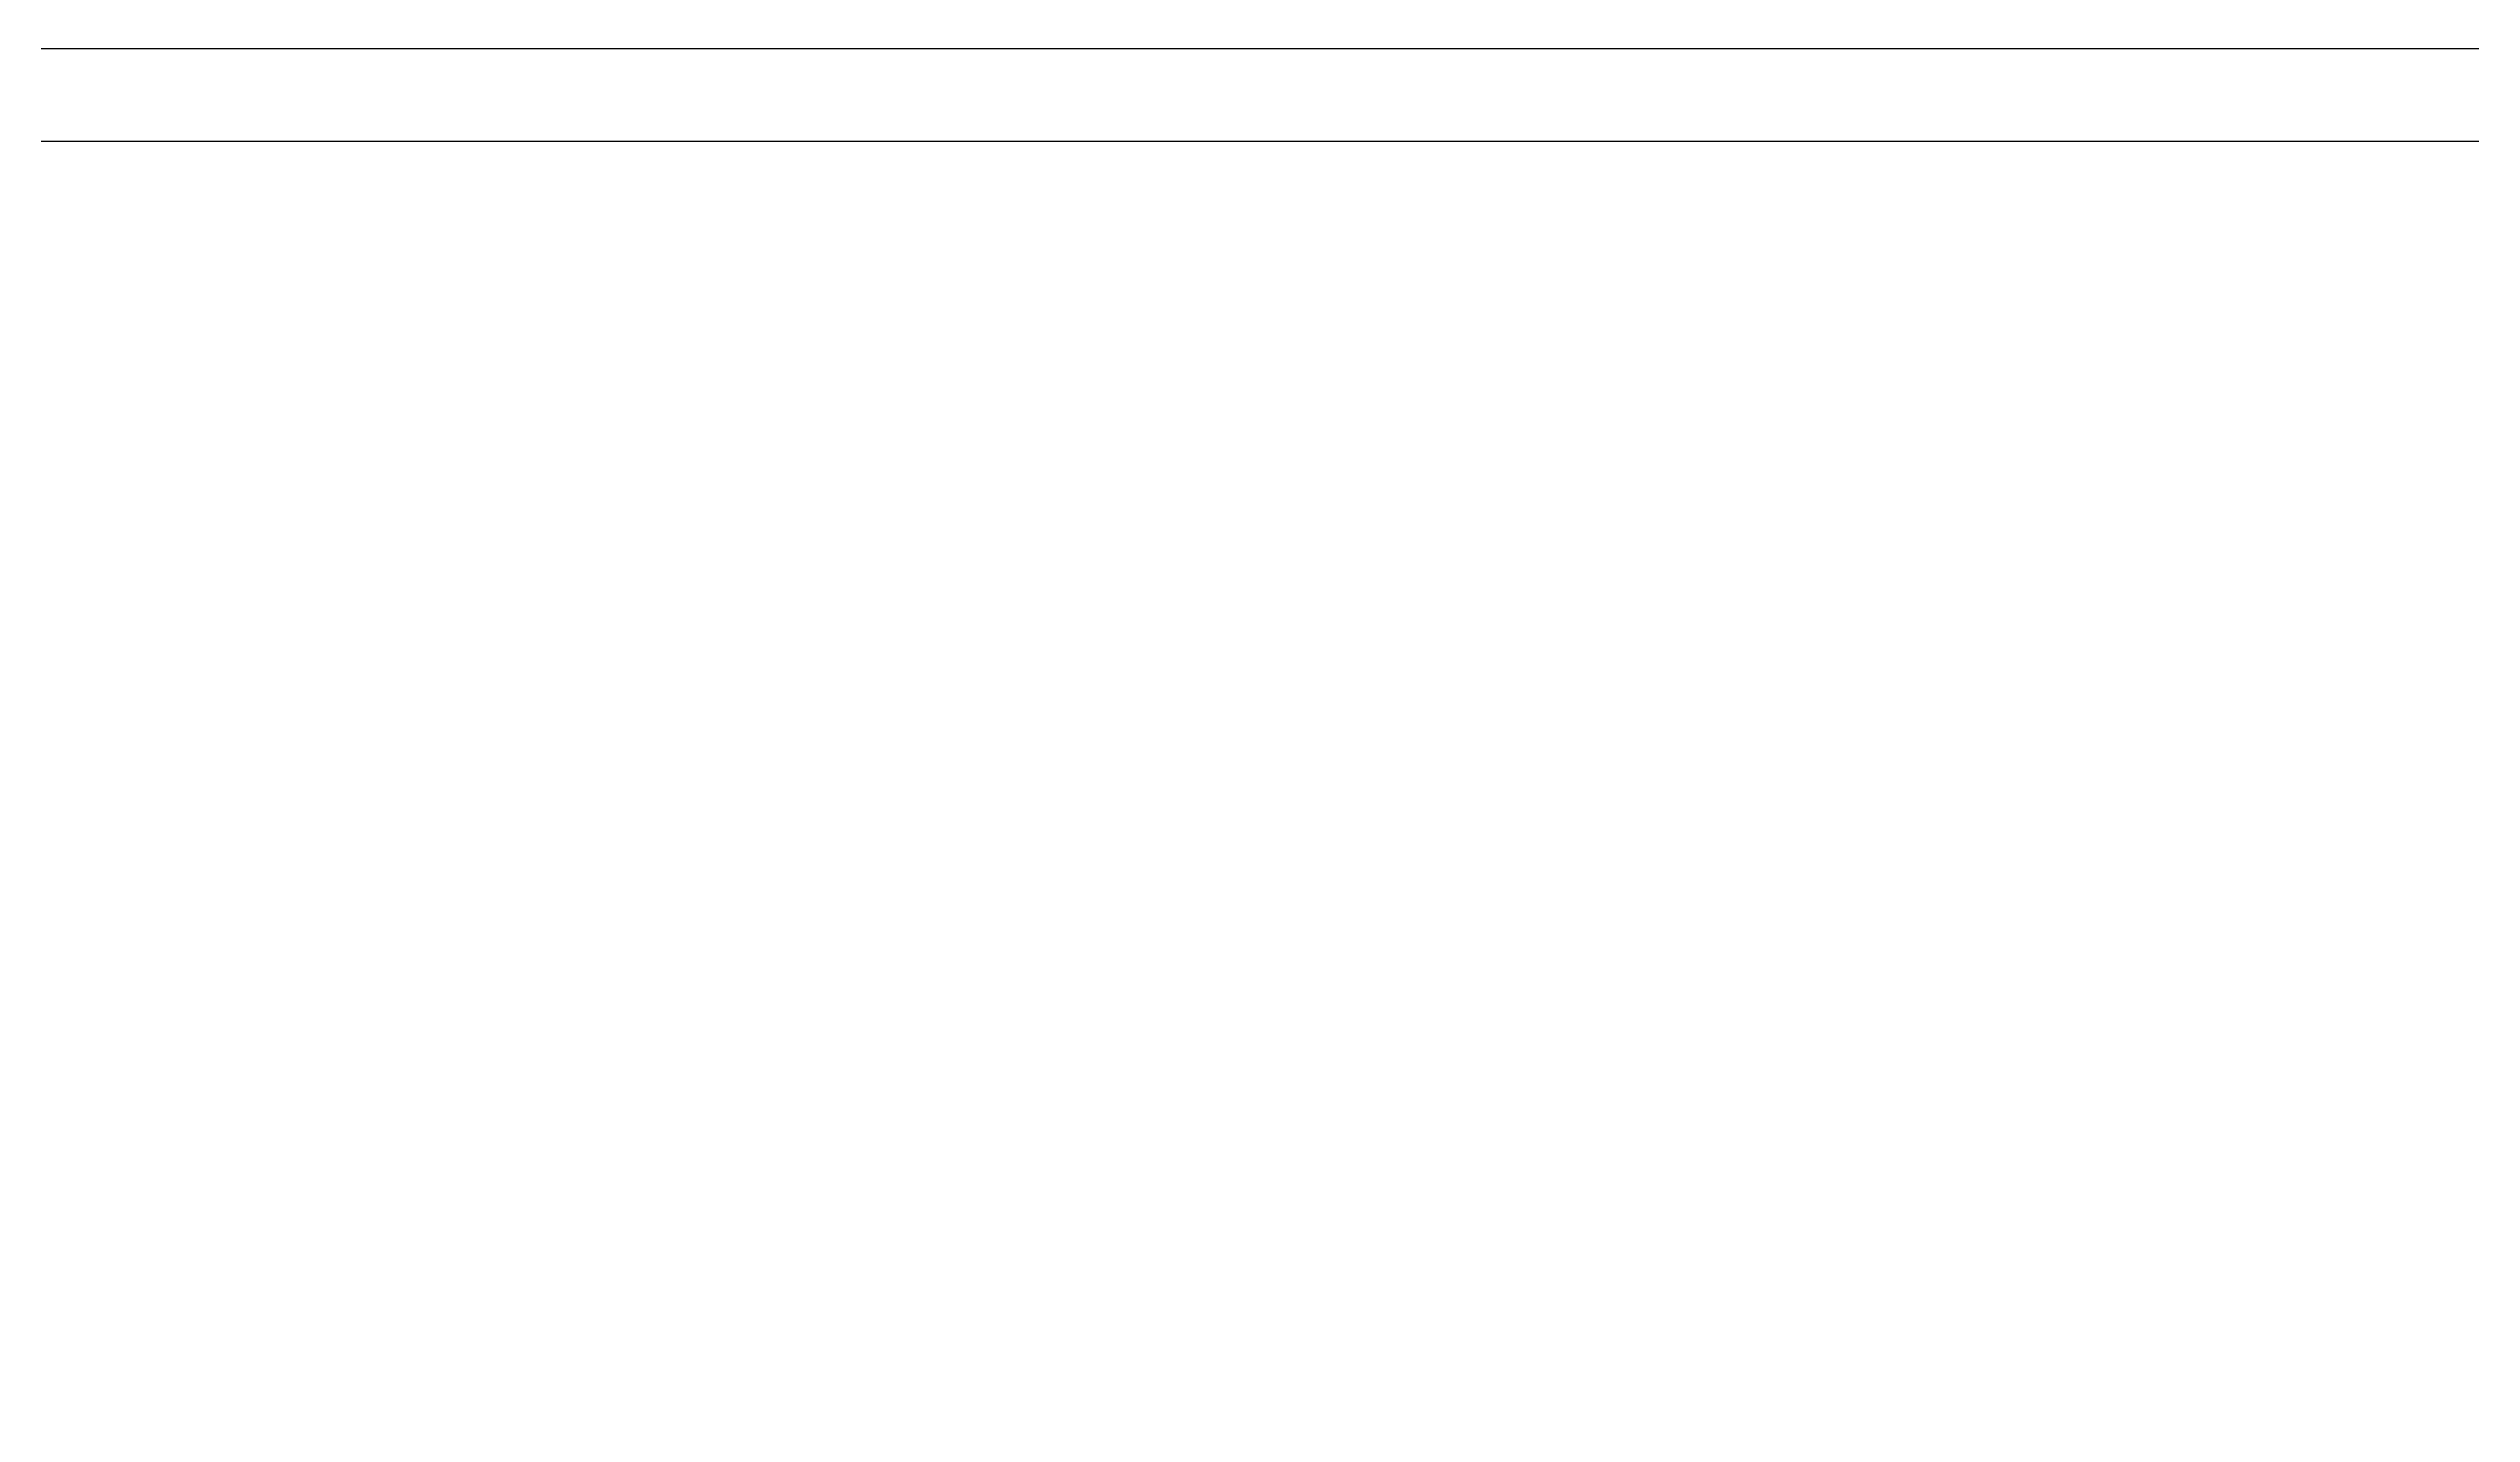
# Model space of a CAD drawing. Extents: x -4889 to 4059, y -4163 to -1605.
# Drawn here: x 2972.4 to 3233.8, y -3778 to -3630.9 of the extents above; entities that cross this region are included whole.
import ezdxf

# ---------------------------------------------------------------- set-up
doc = ezdxf.new("R2010")
doc.units = 0
doc.header["$LTSCALE"] = 5
doc.header["$MEASUREMENT"] = 0
doc.layers.get('0').update_dxf_attribs({"linetype": 'CONTINUOUS'})
for name, color, linetype in [('DIM', 7, 'CONTINUOUS'), ('WHITE', 7, 'CONTINUOUS'), ('YELLOW', 2, 'CONTINUOUS')]:
    doc.layers.add(name, color=color, linetype=linetype)
doc.styles.add('XW', font='ROMANS.SHX', dxfattribs={"width": 0.8, "height": 3})

# ---------------------------------------------------------------- blocks, each defined once
blk = doc.blocks.new('8型')
at = {"layer": 'DIM', "color": 3, "char_height": 3, "attachment_point": 4, "style": 'XW'}
for insert in [(-107.04371, -332.54764), (-105.83956, -353.4743)]:
    blk.add_mtext('\\A1;', dxfattribs=dict(at, insert=insert))
at = {"layer": 'WHITE', "color": 3, "insert": (-183.51247, -297.69591), "char_height": 3, "attachment_point": 4, "style": 'XW'}
blk.add_mtext('\\A1;', dxfattribs=at)

msp = doc.modelspace()

# ---------------------------------------------------------------- linework, layer by layer
msp.add_line((2710.931, -3640.86273), (3551.931, -3640.86273))
at = {"layer": 'YELLOW'}
msp.add_line((2735.931, -3630.86273), (3541.931, -3630.86273), dxfattribs=at)

# ---------------------------------------------------------------- block references
at = {"xscale": 0.25, "yscale": 0.25, "zscale": 0.25}
msp.add_blockref('8型', (3066.11616, -3689.64922), dxfattribs=at)

doc.saveas('drawing.dxf')
